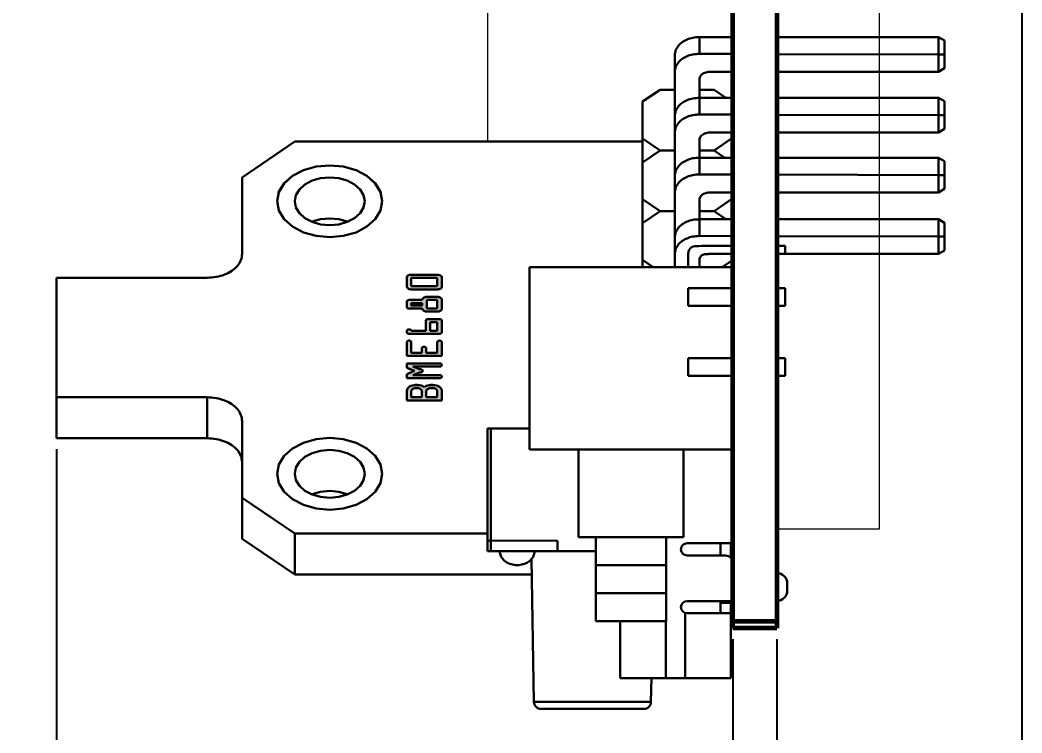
# Model space of a CAD drawing. Header units: millimetres. Extents: x -1 to 4028, y -898 to 1238.
# Drawn here: x 3009 to 3066.2, y 995.4 to 1036.1 of the extents above; entities that cross this region are included whole.
import ezdxf

# ---------------------------------------------------------------- set-up
doc = ezdxf.new("R2010")
doc.units = ezdxf.units.MM
for name, color, linetype, lineweight in [('Основная (0.3)', 162, 'Continuous', 30), ('Основная (0.6)', 250, 'Continuous', 60), ('Тонкая (0.2)', 250, 'Continuous', 20)]:
    doc.layers.add(name, color=color, linetype=linetype, lineweight=lineweight)
doc.styles.add('3мм', font='isocpeui.ttf', dxfattribs={"height": 3})
doc.styles.get("Standard").update_dxf_attribs({"font": 'arial.ttf'})
doc.dimstyles.new('ISO-25', dxfattribs={"dimtxt": 2.5, "dimasz": 2.5, "dimexe": 1.25, "dimexo": 0.625, "dimtad": 1, "dimtoh": 1, "dimtxsty": 'Standard', "dimcen": 2.5, "dimadec": 0, "dimazin": 0, "dimtfac": 1, "dimtmove": 0, "dimatfit": 3, "dimfxl": 1, "dimarcsym": 0})

# ---------------------------------------------------------------- blocks, each defined once
blk = doc.blocks.new('*D64')
at = {"layer": 'Defpoints', "color": 0, "transparency": 16777216}
for p in [(3011.051, 1012.224), (3049.669, 1001.389), (3049.669, 982.906)]:
    blk.add_point(p, dxfattribs=at)
at = {"layer": 'Тонкая (0.2)', "color": 0, "lineweight": -2, "transparency": 16777216}
for p, q in [((3011.051, 1011.599), (3011.051, 981.656)), ((3049.669, 1000.764), (3049.669, 981.656)), ((3011.051, 982.906), (2970.421, 982.906)), ((3047.169, 982.906), (3013.551, 982.906))]:
    blk.add_line(p, q, dxfattribs=at)
at = {"layer": 'Тонкая (0.2)', "color": 0, "transparency": 16777216}
for points in [[(3013.551, 983.322), (3013.551, 982.489), (3011.051, 982.906)], [(3047.169, 983.322), (3047.169, 982.489), (3049.669, 982.906)]]:
    blk.add_solid(points, dxfattribs=at)
at = {"layer": 'Тонкая (0.2)', "color": 0, "transparency": 16777216, "insert": (2983.412, 985.331), "char_height": 3, "attachment_point": 5, "style": '3мм'}
blk.add_mtext('макс. 20,5мм', dxfattribs=at)
blk = doc.blocks.new('*D65')
at = {"layer": 'Defpoints', "color": 0, "transparency": 16777216}
for p in [(3066.169, 1077.789), (3052.169, 1001.389), (3052.169, 982.904)]:
    blk.add_point(p, dxfattribs=at)
at = {"layer": 'Тонкая (0.2)', "color": 0, "lineweight": -2, "transparency": 16777216}
for p, q in [((3066.169, 1077.164), (3066.169, 981.654)), ((3052.169, 1000.764), (3052.169, 981.654)), ((3063.669, 982.904), (3054.669, 982.904))]:
    blk.add_line(p, q, dxfattribs=at)
at = {"layer": 'Тонкая (0.2)', "color": 0, "transparency": 16777216}
for points in [[(3054.669, 983.32), (3054.669, 982.487), (3052.169, 982.904)], [(3063.669, 983.32), (3063.669, 982.487), (3066.169, 982.904)]]:
    blk.add_solid(points, dxfattribs=at)
at = {"layer": 'Тонкая (0.2)', "color": 0, "transparency": 16777216, "insert": (3059.169, 985.029), "char_height": 3, "attachment_point": 5, "style": '3мм'}
blk.add_mtext('14', dxfattribs=at)

msp = doc.modelspace()

# ---------------------------------------------------------------- hatches: boundary and pattern name
at = {"layer": 'Основная (0.3)'}
h = msp.add_hatch(color=256, dxfattribs=at)
h.dxf.hatch_style = 1
h.paths.add_polyline_path([(3033.051, 1021.398), (3033.049, 1021.416), (3033.045, 1021.434), (3033.027, 1021.466), (3033.001, 1021.496), (3032.965, 1021.52), (3032.923, 1021.54), (3032.869, 1021.552), (3032.807, 1021.558), (3031.295, 1021.558), (3031.249, 1021.554), (3031.203, 1021.546), (3031.155, 1021.528), (3031.113, 1021.502), (3031.079, 1021.472), (3031.057, 1021.438), (3031.051, 1021.4), (3031.051, 1020.882), (3031.053, 1020.856), (3031.063, 1020.832), (3031.083, 1020.802), (3031.111, 1020.778), (3031.145, 1020.756), (3031.185, 1020.738), (3031.233, 1020.726), (3031.295, 1020.722), (3032.807, 1020.722), (3032.845, 1020.724), (3032.881, 1020.728), (3032.925, 1020.74), (3032.963, 1020.758), (3032.997, 1020.78), (3033.025, 1020.808), (3033.043, 1020.84), (3033.051, 1020.882)])
h.paths.add_polyline_path([(3032.793, 1021.384), (3032.793, 1020.896), (3031.309, 1020.896), (3031.309, 1021.384)], flags=16)
h = msp.add_hatch(color=256, dxfattribs=at)
h.dxf.hatch_style = 1
h.paths.add_polyline_path([(3033.051, 1020.126), (3033.049, 1020.144), (3033.045, 1020.162), (3033.027, 1020.196), (3032.999, 1020.226), (3032.961, 1020.252), (3032.919, 1020.272), (3032.865, 1020.286), (3032.801, 1020.292), (3032.187, 1020.292), (3032.139, 1020.288), (3032.091, 1020.278), (3032.045, 1020.26), (3032.005, 1020.236), (3031.969, 1020.202), (3031.945, 1020.16), (3031.937, 1020.116), (3031.179, 1020.116), (3031.163, 1020.114), (3031.147, 1020.114), (3031.107, 1020.102), (3031.089, 1020.094), (3031.075, 1020.082), (3031.063, 1020.07), (3031.055, 1020.054), (3031.051, 1020.036), (3031.051, 1019.7), (3031.055, 1019.69), (3031.063, 1019.674), (3031.079, 1019.66), (3031.097, 1019.648), (3031.119, 1019.638), (3031.147, 1019.632), (3031.179, 1019.63), (3031.937, 1019.63), (3031.939, 1019.602), (3031.949, 1019.574), (3031.971, 1019.542), (3031.999, 1019.514), (3032.035, 1019.492), (3032.077, 1019.472), (3032.121, 1019.46), (3032.187, 1019.454), (3032.797, 1019.454), (3032.837, 1019.456), (3032.875, 1019.462), (3032.919, 1019.476), (3032.959, 1019.496), (3032.995, 1019.518), (3033.023, 1019.546), (3033.043, 1019.578), (3033.051, 1019.622)])
h.paths.add_polyline_path([(3032.793, 1019.63), (3032.793, 1019.628), (3032.193, 1019.628), (3032.193, 1020.118), (3032.793, 1020.118)], flags=16)
h.paths.add_polyline_path([(3031.937, 1019.804), (3031.309, 1019.804), (3031.309, 1019.942), (3031.937, 1019.942), (3031.937, 1019.806)], flags=16)
h.paths.add_polyline_path([(3033.051, 1018.948), (3033.049, 1018.958), (3033.039, 1018.976), (3033.025, 1018.99), (3033.007, 1019.004), (3032.985, 1019.014), (3032.957, 1019.022), (3032.923, 1019.024), (3032.249, 1019.024), (3032.231, 1019.022), (3032.205, 1019.014), (3032.183, 1019.004), (3032.163, 1018.992), (3032.149, 1018.978), (3032.139, 1018.96), (3032.137, 1018.942), (3032.137, 1018.364), (3032.137, 1018.362), (3031.309, 1018.362), (3031.305, 1018.378), (3031.299, 1018.394), (3031.285, 1018.408), (3031.265, 1018.42), (3031.241, 1018.43), (3031.211, 1018.438), (3031.179, 1018.44), (3031.139, 1018.436), (3031.115, 1018.428), (3031.095, 1018.42), (3031.079, 1018.408), (3031.065, 1018.394), (3031.055, 1018.378), (3031.051, 1018.356), (3031.051, 1018.274), (3031.053, 1018.26), (3031.057, 1018.248), (3031.067, 1018.232), (3031.081, 1018.218), (3031.099, 1018.206), (3031.119, 1018.196), (3031.145, 1018.19), (3031.177, 1018.188), (3032.939, 1018.188), (3032.953, 1018.19), (3032.977, 1018.196), (3033.001, 1018.206), (3033.019, 1018.218), (3033.035, 1018.232), (3033.047, 1018.252), (3033.051, 1018.274)])
h.paths.add_polyline_path([(3032.793, 1018.364), (3032.793, 1018.362), (3032.393, 1018.362), (3032.393, 1018.85), (3032.793, 1018.85)], flags=16)
h.paths.add_polyline_path([(3033.051, 1017.708), (3033.049, 1017.724), (3033.043, 1017.74), (3033.019, 1017.768), (3033.001, 1017.778), (3032.981, 1017.788), (3032.953, 1017.794), (3032.923, 1017.796), (3032.897, 1017.796), (3032.873, 1017.79), (3032.849, 1017.782), (3032.829, 1017.77), (3032.811, 1017.754), (3032.797, 1017.732), (3032.793, 1017.71), (3032.793, 1017.096), (3032.165, 1017.096), (3032.165, 1017.37), (3032.161, 1017.38), (3032.153, 1017.396), (3032.139, 1017.412), (3032.119, 1017.426), (3032.097, 1017.436), (3032.069, 1017.444), (3032.035, 1017.446), (3032.011, 1017.444), (3031.987, 1017.44), (3031.963, 1017.432), (3031.943, 1017.418), (3031.925, 1017.402), (3031.913, 1017.382), (3031.909, 1017.36), (3031.909, 1017.096), (3031.309, 1017.096), (3031.309, 1017.708), (3031.307, 1017.724), (3031.299, 1017.74), (3031.289, 1017.754), (3031.275, 1017.766), (3031.259, 1017.778), (3031.239, 1017.786), (3031.211, 1017.794), (3031.181, 1017.796), (3031.155, 1017.796), (3031.131, 1017.79), (3031.107, 1017.782), (3031.087, 1017.768), (3031.069, 1017.752), (3031.055, 1017.73), (3031.051, 1017.708), (3031.051, 1016.922), (3033.051, 1016.922)])
h.paths.add_polyline_path([(3033.051, 1016.404), (3033.049, 1016.42), (3033.043, 1016.436), (3033.033, 1016.448), (3033.019, 1016.462), (3033.003, 1016.472), (3032.983, 1016.482), (3032.955, 1016.49), (3032.925, 1016.492), (3031.051, 1016.492), (3031.051, 1016.254), (3031.493, 1016.071), (3031.051, 1015.89), (3031.051, 1015.654), (3032.925, 1015.654), (3032.945, 1015.656), (3032.963, 1015.658), (3032.987, 1015.666), (3033.007, 1015.676), (3033.023, 1015.688), (3033.037, 1015.702), (3033.047, 1015.72), (3033.051, 1015.742), (3033.051, 1015.75), (3033.049, 1015.76), (3033.039, 1015.778), (3033.025, 1015.794), (3033.007, 1015.808), (3032.985, 1015.818), (3032.957, 1015.826), (3032.925, 1015.828), (3031.388, 1015.828), (3031.775, 1015.986), (3031.853, 1015.986), (3031.867, 1015.988), (3031.893, 1015.994), (3031.915, 1016.004), (3031.935, 1016.018), (3031.951, 1016.032), (3031.961, 1016.052), (3031.965, 1016.074), (3031.963, 1016.086), (3031.959, 1016.1), (3031.949, 1016.116), (3031.933, 1016.13), (3031.915, 1016.142), (3031.895, 1016.152), (3031.873, 1016.158), (3031.839, 1016.16), (3031.769, 1016.16), (3031.388, 1016.318), (3032.943, 1016.318), (3032.963, 1016.322), (3032.985, 1016.328), (3033.005, 1016.338), (3033.023, 1016.35), (3033.037, 1016.364), (3033.047, 1016.382)])
h.paths.add_polyline_path([(3033.019, 1015.04), (3032.975, 1015.1), (3032.915, 1015.152), (3032.841, 1015.196), (3032.759, 1015.23), (3032.655, 1015.254), (3032.537, 1015.264), (3032.423, 1015.264), (3032.337, 1015.26), (3032.253, 1015.244), (3032.147, 1015.21), (3032.037, 1015.146), (3031.965, 1015.192), (3031.883, 1015.228), (3031.773, 1015.256), (3031.659, 1015.264), (3031.553, 1015.264), (3031.463, 1015.258), (3031.375, 1015.242), (3031.289, 1015.212), (3031.213, 1015.172), (3031.149, 1015.124), (3031.099, 1015.066), (3031.063, 1014.998), (3031.051, 1014.918), (3031.051, 1014.388), (3033.051, 1014.388), (3033.051, 1014.918), (3033.043, 1014.98)])
h.paths.add_polyline_path([(3032.177, 1014.97), (3032.199, 1015.002), (3032.229, 1015.03), (3032.267, 1015.052), (3032.309, 1015.072), (3032.361, 1015.084), (3032.427, 1015.09), (3032.535, 1015.09), (3032.575, 1015.088), (3032.613, 1015.082), (3032.659, 1015.068), (3032.701, 1015.048), (3032.737, 1015.024), (3032.765, 1014.996), (3032.785, 1014.962), (3032.793, 1014.916), (3032.793, 1014.564), (3032.793, 1014.562), (3032.165, 1014.562), (3032.165, 1014.564), (3032.165, 1014.916), (3032.169, 1014.944)], flags=16)
h.paths.add_polyline_path([(3031.901, 1014.96), (3031.909, 1014.916), (3031.909, 1014.564), (3031.909, 1014.562), (3031.309, 1014.562), (3031.309, 1014.564), (3031.309, 1014.916), (3031.309, 1014.936), (3031.313, 1014.956), (3031.331, 1014.99), (3031.359, 1015.02), (3031.395, 1015.048), (3031.439, 1015.068), (3031.493, 1015.084), (3031.559, 1015.09), (3031.661, 1015.09), (3031.691, 1015.088), (3031.721, 1015.084), (3031.767, 1015.074), (3031.811, 1015.054), (3031.849, 1015.028), (3031.879, 1014.998)], flags=16)

# ---------------------------------------------------------------- linework, layer by layer
for p, q in [((3047.751, 1035.116), (3049.669, 1035.116)), ((3047.751, 1035.116), (3047.751, 1034.162)), ((3052.169, 1035.116), (3061.405, 1035.116)), ((3061.405, 1035.116), (3061.405, 1033.138)), ((3061.751, 1034.916), (3061.405, 1035.116)), ((3061.751, 1034.127), (3061.751, 1034.916)), ((3047.751, 1034.162), (3049.669, 1034.157)), ((3052.169, 1034.151), (3061.405, 1034.127)), ((3046.351, 1034.092), (3046.351, 1021.989)), ((3061.405, 1034.127), (3061.751, 1034.127)), ((3061.751, 1033.338), (3061.751, 1034.127)), ((3048.351, 1033.138), (3049.669, 1033.138)), ((3052.169, 1033.138), (3061.405, 1033.138)), ((3061.405, 1033.138), (3061.751, 1033.338)), ((3047.751, 1032.698), (3047.751, 1031.652)), ((3044.511, 1031.432), (3045.511, 1032.114)), ((3045.511, 1032.114), (3046.351, 1032.114)), ((3048.591, 1032.114), (3047.751, 1032.114)), ((3048.591, 1032.114), (3049.269, 1031.652)), ((3044.511, 1031.432), (3044.511, 1021.989)), ((3047.751, 1031.652), (3049.669, 1031.652)), ((3047.751, 1031.652), (3047.751, 1030.698)), ((3052.169, 1031.652), (3061.405, 1031.652)), ((3061.405, 1031.652), (3061.405, 1029.674)), ((3061.751, 1031.452), (3061.405, 1031.652)), ((3061.751, 1030.663), (3061.751, 1031.452)), ((3047.751, 1030.698), (3049.669, 1030.693)), ((3052.169, 1030.687), (3061.405, 1030.663)), ((3061.405, 1030.663), (3061.751, 1030.663)), ((3061.751, 1029.874), (3061.751, 1030.663)), ((3048.351, 1029.674), (3049.669, 1029.674)), ((3049.591, 1029.332), (3049.591, 1029.674)), ((3052.169, 1029.674), (3061.405, 1029.674)), ((3061.405, 1029.674), (3061.751, 1029.874)), ((3021.651, 1027.112), (3024.651, 1029.158)), ((3024.651, 1029.158), (3044.511, 1029.158)), ((3044.511, 1029.332), (3045.511, 1028.65)), ((3047.751, 1029.234), (3047.751, 1028.188)), ((3048.591, 1028.65), (3049.591, 1029.332)), ((3049.591, 1029.332), (3049.591, 1028.233)), ((3044.511, 1027.968), (3045.511, 1028.65)), ((3045.511, 1028.65), (3046.351, 1028.65)), ((3048.591, 1028.65), (3047.751, 1028.65)), ((3049.203, 1028.233), (3048.591, 1028.65)), ((3047.751, 1028.233), (3049.669, 1028.233)), ((3047.751, 1028.233), (3047.751, 1027.279)), ((3052.169, 1028.233), (3061.405, 1028.233)), ((3061.405, 1028.233), (3061.405, 1026.255)), ((3061.751, 1028.033), (3061.405, 1028.233)), ((3061.751, 1027.244), (3061.751, 1028.033)), ((3024.529, 1027.196), (3025.151, 1027.52)), ((3024.529, 1027.194), (3025.151, 1027.518)), ((3025.151, 1027.518), (3025.875, 1027.724)), ((3025.151, 1027.52), (3025.875, 1027.724)), ((3025.875, 1027.724), (3026.651, 1027.794)), ((3025.875, 1027.724), (3026.651, 1027.792)), ((3027.427, 1027.724), (3026.651, 1027.794)), ((3027.427, 1027.724), (3026.651, 1027.792)), ((3028.151, 1027.518), (3027.427, 1027.724)), ((3028.151, 1027.52), (3027.427, 1027.724)), ((3028.773, 1027.196), (3028.151, 1027.52)), ((3028.773, 1027.194), (3028.151, 1027.518)), ((3047.751, 1027.279), (3049.669, 1027.274)), ((3021.651, 1022.748), (3021.651, 1027.112)), ((3023.753, 1026.278), (3024.053, 1026.772)), ((3023.753, 1026.276), (3024.053, 1026.77)), ((3024.053, 1026.772), (3024.529, 1027.196)), ((3024.053, 1026.77), (3024.529, 1027.194)), ((3024.919, 1026.428), (3025.237, 1026.712)), ((3025.237, 1026.712), (3025.651, 1026.928)), ((3025.651, 1026.928), (3026.133, 1027.064)), ((3026.133, 1027.064), (3026.651, 1027.11)), ((3027.169, 1027.064), (3026.651, 1027.11)), ((3027.651, 1026.928), (3027.169, 1027.064)), ((3028.065, 1026.712), (3027.651, 1026.928)), ((3028.383, 1026.428), (3028.065, 1026.712)), ((3029.249, 1026.772), (3028.773, 1027.196)), ((3029.249, 1026.77), (3028.773, 1027.194)), ((3029.549, 1026.278), (3029.249, 1026.772)), ((3029.549, 1026.276), (3029.249, 1026.77)), ((3052.169, 1027.268), (3061.405, 1027.244)), ((3061.405, 1027.244), (3061.751, 1027.244)), ((3061.751, 1026.455), (3061.751, 1027.244)), ((3023.651, 1025.748), (3023.753, 1026.278)), ((3023.651, 1025.748), (3023.753, 1026.276)), ((3024.719, 1026.1), (3024.919, 1026.428)), ((3028.583, 1026.1), (3028.383, 1026.428)), ((3029.651, 1025.748), (3029.549, 1026.278)), ((3029.651, 1025.748), (3029.549, 1026.276)), ((3048.351, 1026.255), (3049.669, 1026.255)), ((3049.591, 1024.722), (3049.591, 1026.255)), ((3052.169, 1026.255), (3061.405, 1026.255)), ((3061.405, 1026.255), (3061.751, 1026.455)), ((3023.753, 1025.218), (3023.651, 1025.748)), ((3024.651, 1025.746), (3024.719, 1026.1)), ((3024.719, 1025.394), (3024.651, 1025.746)), ((3028.651, 1025.746), (3028.583, 1026.1)), ((3028.583, 1025.394), (3028.651, 1025.746)), ((3029.549, 1025.218), (3029.651, 1025.748)), ((3044.511, 1025.868), (3045.511, 1025.186)), ((3047.751, 1025.815), (3047.751, 1024.722)), ((3048.591, 1025.186), (3049.591, 1025.868)), ((3024.053, 1024.726), (3023.753, 1025.218)), ((3024.919, 1025.064), (3024.719, 1025.394)), ((3025.237, 1024.782), (3024.919, 1025.064)), ((3028.065, 1024.782), (3028.383, 1025.064)), ((3028.383, 1025.064), (3028.583, 1025.394)), ((3029.249, 1024.726), (3029.549, 1025.218)), ((3044.511, 1024.504), (3045.511, 1025.186)), ((3045.511, 1025.186), (3046.351, 1025.186)), ((3048.591, 1025.186), (3047.751, 1025.186)), ((3048.591, 1025.186), (3049.269, 1024.722)), ((3024.529, 1024.302), (3024.053, 1024.726)), ((3025.651, 1024.566), (3025.237, 1024.782)), ((3025.627, 1024.578), (3025.651, 1024.59)), ((3025.651, 1024.59), (3026.133, 1024.728)), ((3026.133, 1024.43), (3025.651, 1024.566)), ((3026.133, 1024.728), (3026.651, 1024.774)), ((3026.651, 1024.382), (3026.133, 1024.43)), ((3027.169, 1024.728), (3026.651, 1024.774)), ((3026.651, 1024.382), (3027.169, 1024.43)), ((3027.651, 1024.59), (3027.169, 1024.728)), ((3027.169, 1024.43), (3027.651, 1024.566)), ((3027.651, 1024.566), (3028.065, 1024.782)), ((3027.675, 1024.578), (3027.651, 1024.59)), ((3028.773, 1024.302), (3029.249, 1024.726)), ((3047.751, 1024.722), (3049.669, 1024.722)), ((3047.751, 1024.722), (3047.751, 1023.768)), ((3052.169, 1024.722), (3061.405, 1024.722)), ((3061.405, 1024.722), (3061.405, 1022.744)), ((3061.751, 1024.522), (3061.405, 1024.722)), ((3061.751, 1023.733), (3061.751, 1024.522)), ((3025.151, 1023.976), (3024.529, 1024.302)), ((3025.875, 1023.772), (3025.151, 1023.976)), ((3027.427, 1023.772), (3028.151, 1023.976)), ((3028.151, 1023.976), (3028.773, 1024.302)), ((3026.651, 1023.702), (3025.875, 1023.772)), ((3026.651, 1023.702), (3027.427, 1023.772)), ((3047.751, 1023.768), (3049.669, 1023.763)), ((3052.169, 1023.757), (3061.405, 1023.733)), ((3061.405, 1023.733), (3061.751, 1023.733)), ((3061.751, 1022.944), (3061.751, 1023.733)), ((3047.111, 1021.989), (3047.111, 1022.74)), ((3048.251, 1023.211), (3049.669, 1023.211)), ((3048.351, 1022.744), (3049.669, 1022.744)), ((3049.591, 1021.989), (3049.591, 1022.744)), ((3052.169, 1023.211), (3052.651, 1023.211)), ((3052.169, 1022.744), (3052.651, 1022.744)), ((3052.651, 1022.744), (3052.651, 1023.211)), ((3052.651, 1022.744), (3061.405, 1022.744)), ((3061.405, 1022.744), (3061.751, 1022.944)), ((3044.511, 1022.404), (3045.12, 1021.989)), ((3047.751, 1022.306), (3047.751, 1021.989)), ((3049.051, 1021.989), (3049.591, 1022.357)), ((3031.249, 1021.556), (3031.295, 1021.56)), ((3031.249, 1021.554), (3031.295, 1021.558)), ((3031.295, 1021.558), (3031.295, 1021.56)), ((3032.807, 1021.56), (3031.295, 1021.56)), ((3032.807, 1021.558), (3031.295, 1021.558)), ((3032.807, 1021.558), (3032.807, 1021.56)), ((3032.869, 1021.554), (3032.807, 1021.56)), ((3032.869, 1021.552), (3032.807, 1021.558)), ((3038.051, 1021.989), (3038.051, 1011.589)), ((3038.051, 1021.989), (3049.651, 1021.989)), ((3049.651, 1021.989), (3049.651, 1011.589)), ((3011.051, 1012.224), (3011.051, 1021.384)), ((3011.051, 1021.384), (3019.651, 1021.384)), ((3031.051, 1021.4), (3031.057, 1021.438)), ((3031.051, 1021.4), (3031.057, 1021.438)), ((3031.051, 1020.882), (3031.051, 1021.4)), ((3031.057, 1021.438), (3031.079, 1021.474)), ((3031.057, 1021.438), (3031.079, 1021.472)), ((3031.079, 1021.474), (3031.113, 1021.504)), ((3031.079, 1021.472), (3031.113, 1021.502)), ((3031.113, 1021.504), (3031.155, 1021.53)), ((3031.113, 1021.502), (3031.155, 1021.528)), ((3031.155, 1021.53), (3031.203, 1021.548)), ((3031.155, 1021.528), (3031.203, 1021.546)), ((3031.203, 1021.548), (3031.249, 1021.556)), ((3031.203, 1021.546), (3031.249, 1021.554)), ((3031.309, 1021.384), (3032.793, 1021.384)), ((3031.309, 1020.896), (3031.309, 1021.384)), ((3032.793, 1020.896), (3032.793, 1021.384)), ((3032.923, 1021.54), (3032.869, 1021.554)), ((3032.923, 1021.54), (3032.869, 1021.552)), ((3032.965, 1021.52), (3032.923, 1021.54)), ((3032.965, 1021.522), (3032.923, 1021.54)), ((3033.001, 1021.496), (3032.965, 1021.522)), ((3033.001, 1021.496), (3032.965, 1021.52)), ((3033.027, 1021.466), (3033.001, 1021.496)), ((3033.027, 1021.468), (3033.001, 1021.496)), ((3033.045, 1021.436), (3033.027, 1021.468)), ((3033.045, 1021.434), (3033.027, 1021.466)), ((3033.049, 1021.416), (3033.045, 1021.436)), ((3033.049, 1021.416), (3033.045, 1021.434)), ((3033.051, 1021.398), (3033.049, 1021.416)), ((3033.051, 1021.398), (3033.049, 1021.416)), ((3033.051, 1020.882), (3033.051, 1021.398)), ((3031.053, 1020.856), (3031.051, 1020.882)), ((3031.063, 1020.832), (3031.053, 1020.856)), ((3031.083, 1020.802), (3031.063, 1020.832)), ((3031.111, 1020.778), (3031.083, 1020.802)), ((3031.145, 1020.756), (3031.111, 1020.778)), ((3031.185, 1020.738), (3031.145, 1020.756)), ((3031.233, 1020.726), (3031.185, 1020.738)), ((3031.295, 1020.722), (3031.233, 1020.726)), ((3032.807, 1020.722), (3031.295, 1020.722)), ((3031.309, 1020.896), (3031.309, 1020.896)), ((3031.309, 1020.896), (3032.793, 1020.896)), ((3032.793, 1020.896), (3031.309, 1020.896)), ((3032.793, 1020.896), (3032.793, 1020.896)), ((3032.807, 1020.722), (3032.845, 1020.724)), ((3032.845, 1020.724), (3032.881, 1020.728)), ((3032.881, 1020.728), (3032.925, 1020.74)), ((3032.925, 1020.74), (3032.963, 1020.758)), ((3032.963, 1020.758), (3032.997, 1020.78)), ((3032.997, 1020.78), (3033.025, 1020.808)), ((3033.025, 1020.808), (3033.043, 1020.84)), ((3033.043, 1020.84), (3033.051, 1020.882)), ((3047.111, 1020.789), (3047.111, 1019.789)), ((3047.111, 1020.789), (3049.669, 1020.789)), ((3052.169, 1020.789), (3052.651, 1020.789)), ((3052.651, 1019.789), (3052.651, 1020.789)), ((3031.051, 1020.036), (3031.055, 1020.056)), ((3031.051, 1020.036), (3031.055, 1020.054)), ((3031.051, 1019.71), (3031.051, 1020.036)), ((3031.055, 1020.056), (3031.063, 1020.072)), ((3031.055, 1020.054), (3031.063, 1020.07)), ((3031.063, 1020.072), (3031.075, 1020.084)), ((3031.063, 1020.07), (3031.075, 1020.082)), ((3031.075, 1020.082), (3031.089, 1020.094)), ((3031.075, 1020.084), (3031.089, 1020.094)), ((3031.089, 1020.094), (3031.107, 1020.104)), ((3031.089, 1020.094), (3031.107, 1020.102)), ((3031.107, 1020.104), (3031.127, 1020.11)), ((3031.107, 1020.102), (3031.127, 1020.108)), ((3031.127, 1020.108), (3031.147, 1020.114)), ((3031.127, 1020.11), (3031.147, 1020.114)), ((3031.147, 1020.114), (3031.163, 1020.116)), ((3031.147, 1020.114), (3031.163, 1020.114)), ((3031.163, 1020.116), (3031.179, 1020.118)), ((3031.163, 1020.114), (3031.179, 1020.116)), ((3031.179, 1020.116), (3031.179, 1020.118)), ((3031.937, 1020.118), (3031.179, 1020.118)), ((3031.937, 1020.116), (3031.179, 1020.116)), ((3031.937, 1019.942), (3031.309, 1019.942)), ((3031.309, 1019.806), (3031.309, 1019.942)), ((3031.937, 1020.118), (3031.945, 1020.162)), ((3031.937, 1020.116), (3031.945, 1020.16)), ((3031.937, 1020.116), (3031.937, 1020.118)), ((3031.937, 1019.806), (3031.937, 1019.942)), ((3031.945, 1020.162), (3031.969, 1020.204)), ((3031.945, 1020.16), (3031.969, 1020.202)), ((3031.969, 1020.204), (3032.005, 1020.238)), ((3031.969, 1020.202), (3032.005, 1020.236)), ((3032.005, 1020.238), (3032.045, 1020.262)), ((3032.005, 1020.236), (3032.045, 1020.26)), ((3032.045, 1020.262), (3032.091, 1020.28)), ((3032.045, 1020.26), (3032.091, 1020.278)), ((3032.091, 1020.28), (3032.139, 1020.29)), ((3032.091, 1020.278), (3032.139, 1020.288)), ((3032.139, 1020.288), (3032.187, 1020.292)), ((3032.139, 1020.29), (3032.187, 1020.292)), ((3032.801, 1020.292), (3032.187, 1020.292)), ((3032.187, 1020.292), (3032.187, 1020.292)), ((3032.801, 1020.292), (3032.187, 1020.292)), ((3032.793, 1020.118), (3032.193, 1020.118)), ((3032.193, 1019.63), (3032.193, 1020.118)), ((3032.793, 1019.63), (3032.793, 1020.118)), ((3032.865, 1020.286), (3032.801, 1020.292)), ((3032.801, 1020.292), (3032.801, 1020.292)), ((3032.865, 1020.288), (3032.801, 1020.292)), ((3032.919, 1020.272), (3032.865, 1020.288)), ((3032.919, 1020.272), (3032.865, 1020.286)), ((3032.961, 1020.252), (3032.919, 1020.272)), ((3032.961, 1020.252), (3032.919, 1020.272)), ((3032.999, 1020.226), (3032.961, 1020.252)), ((3032.999, 1020.228), (3032.961, 1020.252)), ((3033.027, 1020.198), (3032.999, 1020.228)), ((3033.027, 1020.196), (3032.999, 1020.226)), ((3033.045, 1020.164), (3033.027, 1020.198)), ((3033.045, 1020.162), (3033.027, 1020.196)), ((3033.049, 1020.146), (3033.045, 1020.164)), ((3033.049, 1020.144), (3033.045, 1020.162)), ((3033.051, 1020.126), (3033.049, 1020.146)), ((3033.051, 1020.126), (3033.049, 1020.144)), ((3033.051, 1019.622), (3033.051, 1020.126)), ((3031.051, 1019.7), (3031.051, 1019.71)), ((3031.055, 1019.69), (3031.051, 1019.7)), ((3031.063, 1019.674), (3031.055, 1019.69)), ((3031.079, 1019.66), (3031.063, 1019.674)), ((3031.097, 1019.648), (3031.079, 1019.66)), ((3031.119, 1019.638), (3031.097, 1019.648)), ((3031.147, 1019.632), (3031.119, 1019.638)), ((3031.179, 1019.63), (3031.147, 1019.632)), ((3031.937, 1019.63), (3031.179, 1019.63)), ((3031.937, 1019.806), (3031.309, 1019.806)), ((3031.309, 1019.804), (3031.309, 1019.806)), ((3031.309, 1019.804), (3031.937, 1019.804)), ((3031.937, 1019.804), (3031.937, 1019.806)), ((3031.939, 1019.602), (3031.937, 1019.63)), ((3031.949, 1019.574), (3031.939, 1019.602)), ((3031.971, 1019.542), (3031.949, 1019.574)), ((3031.999, 1019.514), (3031.971, 1019.542)), ((3032.035, 1019.492), (3031.999, 1019.514)), ((3032.077, 1019.472), (3032.035, 1019.492)), ((3032.121, 1019.46), (3032.077, 1019.472)), ((3032.187, 1019.454), (3032.121, 1019.46)), ((3032.797, 1019.454), (3032.187, 1019.454)), ((3032.793, 1019.63), (3032.193, 1019.63)), ((3032.193, 1019.628), (3032.193, 1019.63)), ((3032.193, 1019.628), (3032.793, 1019.628)), ((3032.793, 1019.628), (3032.793, 1019.63)), ((3032.797, 1019.454), (3032.837, 1019.456)), ((3032.837, 1019.456), (3032.875, 1019.462)), ((3032.875, 1019.462), (3032.919, 1019.476)), ((3032.919, 1019.476), (3032.959, 1019.496)), ((3032.959, 1019.496), (3032.995, 1019.518)), ((3032.995, 1019.518), (3033.023, 1019.546)), ((3033.023, 1019.546), (3033.043, 1019.578)), ((3033.043, 1019.578), (3033.051, 1019.622)), ((3047.111, 1019.789), (3049.669, 1019.789)), ((3052.169, 1019.789), (3052.651, 1019.789)), ((3032.137, 1018.944), (3032.139, 1018.962)), ((3032.137, 1018.942), (3032.139, 1018.96)), ((3032.137, 1018.364), (3032.137, 1018.944)), ((3032.139, 1018.96), (3032.149, 1018.978)), ((3032.139, 1018.962), (3032.149, 1018.978)), ((3032.149, 1018.978), (3032.163, 1018.994)), ((3032.149, 1018.978), (3032.163, 1018.992)), ((3032.163, 1018.994), (3032.183, 1019.006)), ((3032.163, 1018.992), (3032.183, 1019.004)), ((3032.183, 1019.006), (3032.205, 1019.016)), ((3032.183, 1019.004), (3032.205, 1019.014)), ((3032.205, 1019.014), (3032.231, 1019.022)), ((3032.205, 1019.016), (3032.231, 1019.022)), ((3032.231, 1019.022), (3032.249, 1019.026)), ((3032.231, 1019.022), (3032.249, 1019.024)), ((3032.249, 1019.026), (3032.267, 1019.026)), ((3032.249, 1019.024), (3032.267, 1019.024)), ((3032.267, 1019.024), (3032.267, 1019.026)), ((3032.923, 1019.026), (3032.267, 1019.026)), ((3032.923, 1019.024), (3032.267, 1019.024)), ((3032.793, 1018.85), (3032.393, 1018.85)), ((3032.393, 1018.364), (3032.393, 1018.85)), ((3032.793, 1018.364), (3032.793, 1018.85)), ((3032.923, 1019.024), (3032.923, 1019.026)), ((3032.957, 1019.024), (3032.923, 1019.026)), ((3032.957, 1019.022), (3032.923, 1019.024)), ((3032.985, 1019.016), (3032.957, 1019.024)), ((3032.985, 1019.014), (3032.957, 1019.022)), ((3033.007, 1019.006), (3032.985, 1019.016)), ((3033.007, 1019.004), (3032.985, 1019.014)), ((3033.025, 1018.992), (3033.007, 1019.006)), ((3033.025, 1018.99), (3033.007, 1019.004)), ((3033.039, 1018.978), (3033.025, 1018.992)), ((3033.039, 1018.976), (3033.025, 1018.99)), ((3033.049, 1018.96), (3033.039, 1018.978)), ((3033.049, 1018.958), (3033.039, 1018.976)), ((3033.051, 1018.95), (3033.049, 1018.96)), ((3033.051, 1018.948), (3033.049, 1018.958)), ((3033.051, 1018.94), (3033.051, 1018.95)), ((3033.051, 1018.94), (3033.051, 1018.948)), ((3033.051, 1018.274), (3033.051, 1018.94)), ((3031.051, 1018.358), (3031.055, 1018.38)), ((3031.051, 1018.356), (3031.055, 1018.378)), ((3031.051, 1018.274), (3031.051, 1018.358)), ((3031.053, 1018.26), (3031.051, 1018.274)), ((3031.057, 1018.248), (3031.053, 1018.26)), ((3031.055, 1018.378), (3031.065, 1018.394)), ((3031.055, 1018.38), (3031.065, 1018.394)), ((3031.067, 1018.232), (3031.057, 1018.248)), ((3031.065, 1018.394), (3031.079, 1018.408)), ((3031.065, 1018.394), (3031.079, 1018.408)), ((3031.081, 1018.218), (3031.067, 1018.232)), ((3031.079, 1018.408), (3031.095, 1018.42)), ((3031.079, 1018.408), (3031.095, 1018.42)), ((3031.099, 1018.206), (3031.081, 1018.218)), ((3031.095, 1018.42), (3031.115, 1018.43)), ((3031.095, 1018.42), (3031.115, 1018.428)), ((3031.119, 1018.196), (3031.099, 1018.206)), ((3031.115, 1018.43), (3031.139, 1018.438)), ((3031.115, 1018.428), (3031.139, 1018.436)), ((3031.145, 1018.19), (3031.119, 1018.196)), ((3031.139, 1018.438), (3031.159, 1018.44)), ((3031.139, 1018.436), (3031.159, 1018.438)), ((3031.177, 1018.188), (3031.145, 1018.19)), ((3031.159, 1018.44), (3031.179, 1018.442)), ((3031.159, 1018.438), (3031.179, 1018.44)), ((3032.925, 1018.188), (3031.177, 1018.188)), ((3031.179, 1018.44), (3031.179, 1018.442)), ((3031.211, 1018.44), (3031.179, 1018.442)), ((3031.211, 1018.438), (3031.179, 1018.44)), ((3031.241, 1018.432), (3031.211, 1018.44)), ((3031.241, 1018.43), (3031.211, 1018.438)), ((3031.265, 1018.422), (3031.241, 1018.432)), ((3031.265, 1018.42), (3031.241, 1018.43)), ((3031.285, 1018.41), (3031.265, 1018.422)), ((3031.285, 1018.408), (3031.265, 1018.42)), ((3031.299, 1018.394), (3031.285, 1018.41)), ((3031.299, 1018.394), (3031.285, 1018.408)), ((3031.305, 1018.378), (3031.299, 1018.394)), ((3031.305, 1018.38), (3031.299, 1018.394)), ((3031.307, 1018.372), (3031.305, 1018.38)), ((3031.307, 1018.37), (3031.305, 1018.378)), ((3031.309, 1018.364), (3031.307, 1018.372)), ((3031.309, 1018.362), (3031.307, 1018.37)), ((3031.309, 1018.362), (3031.309, 1018.364)), ((3032.137, 1018.364), (3031.309, 1018.364)), ((3032.137, 1018.362), (3031.309, 1018.362)), ((3032.137, 1018.362), (3032.137, 1018.364)), ((3032.793, 1018.364), (3032.393, 1018.364)), ((3032.393, 1018.362), (3032.393, 1018.364)), ((3032.393, 1018.362), (3032.793, 1018.362)), ((3032.793, 1018.362), (3032.793, 1018.364)), ((3032.925, 1018.188), (3032.939, 1018.188)), ((3032.939, 1018.188), (3032.953, 1018.19)), ((3032.953, 1018.19), (3032.977, 1018.196)), ((3032.977, 1018.196), (3033.001, 1018.206)), ((3033.001, 1018.206), (3033.019, 1018.218)), ((3033.019, 1018.218), (3033.035, 1018.232)), ((3033.035, 1018.232), (3033.047, 1018.252)), ((3033.047, 1018.252), (3033.051, 1018.274)), ((3031.051, 1017.71), (3031.055, 1017.732)), ((3031.051, 1017.708), (3031.055, 1017.73)), ((3031.051, 1016.922), (3031.051, 1017.71)), ((3031.055, 1017.732), (3031.069, 1017.754)), ((3031.055, 1017.73), (3031.069, 1017.752)), ((3031.069, 1017.754), (3031.087, 1017.77)), ((3031.069, 1017.752), (3031.087, 1017.768)), ((3031.087, 1017.768), (3031.107, 1017.782)), ((3031.087, 1017.77), (3031.107, 1017.782)), ((3031.107, 1017.782), (3031.131, 1017.792)), ((3031.107, 1017.782), (3031.131, 1017.79)), ((3031.131, 1017.79), (3031.155, 1017.796)), ((3031.131, 1017.792), (3031.155, 1017.796)), ((3031.155, 1017.796), (3031.181, 1017.798)), ((3031.155, 1017.796), (3031.181, 1017.796)), ((3031.181, 1017.796), (3031.181, 1017.798)), ((3031.211, 1017.796), (3031.181, 1017.798)), ((3031.211, 1017.794), (3031.181, 1017.796)), ((3031.239, 1017.788), (3031.211, 1017.796)), ((3031.239, 1017.786), (3031.211, 1017.794)), ((3031.259, 1017.78), (3031.239, 1017.788)), ((3031.259, 1017.778), (3031.239, 1017.786)), ((3031.275, 1017.768), (3031.259, 1017.78)), ((3031.275, 1017.766), (3031.259, 1017.778)), ((3031.289, 1017.756), (3031.275, 1017.768)), ((3031.289, 1017.754), (3031.275, 1017.766)), ((3031.299, 1017.742), (3031.289, 1017.756)), ((3031.299, 1017.74), (3031.289, 1017.754)), ((3031.307, 1017.726), (3031.299, 1017.742)), ((3031.307, 1017.724), (3031.299, 1017.74)), ((3031.309, 1017.71), (3031.307, 1017.726)), ((3031.309, 1017.708), (3031.307, 1017.724)), ((3031.309, 1017.096), (3031.309, 1017.71)), ((3032.793, 1017.712), (3032.797, 1017.734)), ((3032.793, 1017.71), (3032.797, 1017.732)), ((3032.793, 1017.096), (3032.793, 1017.712)), ((3032.797, 1017.734), (3032.811, 1017.756)), ((3032.797, 1017.732), (3032.811, 1017.754)), ((3032.811, 1017.756), (3032.829, 1017.772)), ((3032.811, 1017.754), (3032.829, 1017.77)), ((3032.829, 1017.772), (3032.849, 1017.784)), ((3032.829, 1017.77), (3032.849, 1017.782)), ((3032.849, 1017.784), (3032.873, 1017.792)), ((3032.849, 1017.782), (3032.873, 1017.79)), ((3032.873, 1017.79), (3032.897, 1017.796)), ((3032.873, 1017.792), (3032.897, 1017.796)), ((3032.897, 1017.796), (3032.923, 1017.798)), ((3032.897, 1017.796), (3032.923, 1017.796)), ((3032.923, 1017.796), (3032.923, 1017.798)), ((3032.953, 1017.796), (3032.923, 1017.798)), ((3032.953, 1017.794), (3032.923, 1017.796)), ((3032.981, 1017.788), (3032.953, 1017.796)), ((3032.981, 1017.788), (3032.953, 1017.794)), ((3033.001, 1017.778), (3032.981, 1017.788)), ((3033.001, 1017.78), (3032.981, 1017.788)), ((3033.019, 1017.768), (3033.001, 1017.78)), ((3033.019, 1017.768), (3033.001, 1017.778)), ((3033.031, 1017.754), (3033.019, 1017.768)), ((3033.031, 1017.756), (3033.019, 1017.768)), ((3033.043, 1017.742), (3033.031, 1017.756)), ((3033.043, 1017.74), (3033.031, 1017.754)), ((3033.049, 1017.726), (3033.043, 1017.742)), ((3033.049, 1017.724), (3033.043, 1017.74)), ((3033.051, 1017.71), (3033.049, 1017.726)), ((3033.051, 1017.708), (3033.049, 1017.724)), ((3033.051, 1016.922), (3033.051, 1017.71)), ((3031.909, 1017.096), (3031.309, 1017.096)), ((3031.309, 1017.096), (3031.309, 1017.096)), ((3031.909, 1017.096), (3031.309, 1017.096)), ((3031.909, 1017.36), (3031.913, 1017.384)), ((3031.909, 1017.36), (3031.913, 1017.382)), ((3031.909, 1017.096), (3031.909, 1017.36)), ((3031.909, 1017.096), (3031.909, 1017.096)), ((3031.913, 1017.384), (3031.925, 1017.404)), ((3031.913, 1017.382), (3031.925, 1017.402)), ((3031.925, 1017.404), (3031.943, 1017.42)), ((3031.925, 1017.402), (3031.943, 1017.418)), ((3031.943, 1017.418), (3031.963, 1017.432)), ((3031.943, 1017.42), (3031.963, 1017.432)), ((3031.963, 1017.432), (3031.987, 1017.442)), ((3031.963, 1017.432), (3031.987, 1017.44)), ((3031.987, 1017.442), (3032.011, 1017.446)), ((3031.987, 1017.44), (3032.011, 1017.444)), ((3032.011, 1017.446), (3032.035, 1017.448)), ((3032.011, 1017.444), (3032.035, 1017.446)), ((3032.035, 1017.446), (3032.035, 1017.448)), ((3032.069, 1017.446), (3032.035, 1017.448)), ((3032.069, 1017.444), (3032.035, 1017.446)), ((3032.097, 1017.438), (3032.069, 1017.446)), ((3032.097, 1017.436), (3032.069, 1017.444)), ((3032.119, 1017.428), (3032.097, 1017.438)), ((3032.119, 1017.426), (3032.097, 1017.436)), ((3032.139, 1017.414), (3032.119, 1017.428)), ((3032.139, 1017.412), (3032.119, 1017.426)), ((3032.153, 1017.398), (3032.139, 1017.414)), ((3032.153, 1017.396), (3032.139, 1017.412)), ((3032.161, 1017.382), (3032.153, 1017.398)), ((3032.161, 1017.38), (3032.153, 1017.396)), ((3032.165, 1017.372), (3032.161, 1017.382)), ((3032.165, 1017.37), (3032.161, 1017.38)), ((3032.165, 1017.36), (3032.165, 1017.372)), ((3032.165, 1017.36), (3032.165, 1017.37)), ((3032.165, 1017.096), (3032.165, 1017.36)), ((3032.793, 1017.096), (3032.165, 1017.096)), ((3032.165, 1017.096), (3032.165, 1017.096)), ((3032.793, 1017.096), (3032.165, 1017.096)), ((3032.793, 1017.096), (3032.793, 1017.096)), ((3031.051, 1016.922), (3033.051, 1016.922)), ((3032.925, 1016.492), (3031.051, 1016.492)), ((3032.925, 1016.492), (3031.051, 1016.492)), ((3031.051, 1016.254), (3031.051, 1016.492)), ((3032.955, 1016.49), (3032.925, 1016.492)), ((3032.925, 1016.492), (3032.925, 1016.492)), ((3032.955, 1016.49), (3032.925, 1016.492)), ((3032.983, 1016.482), (3032.955, 1016.49)), ((3032.983, 1016.484), (3032.955, 1016.49)), ((3033.003, 1016.474), (3032.983, 1016.484)), ((3033.003, 1016.472), (3032.983, 1016.482)), ((3033.019, 1016.462), (3033.003, 1016.474)), ((3033.019, 1016.462), (3033.003, 1016.472)), ((3033.033, 1016.448), (3033.019, 1016.462)), ((3033.033, 1016.45), (3033.019, 1016.462)), ((3033.043, 1016.436), (3033.033, 1016.45)), ((3033.043, 1016.436), (3033.033, 1016.448)), ((3033.049, 1016.42), (3033.043, 1016.436)), ((3033.049, 1016.42), (3033.043, 1016.436)), ((3033.051, 1016.404), (3033.049, 1016.42)), ((3033.051, 1016.404), (3033.049, 1016.42)), ((3047.111, 1016.789), (3047.111, 1015.789)), ((3047.111, 1016.789), (3049.669, 1016.789)), ((3052.169, 1016.789), (3052.651, 1016.789)), ((3052.651, 1015.789), (3052.651, 1016.789)), ((3031.491, 1016.072), (3031.051, 1016.254)), ((3031.051, 1015.892), (3031.491, 1016.072)), ((3031.051, 1015.89), (3031.491, 1016.07)), ((3031.051, 1015.654), (3031.051, 1015.892)), ((3031.393, 1016.316), (3031.393, 1016.318)), ((3031.769, 1016.162), (3031.393, 1016.318)), ((3032.923, 1016.318), (3031.393, 1016.318)), ((3031.769, 1016.16), (3031.393, 1016.316)), ((3031.393, 1015.83), (3031.775, 1015.986)), ((3031.491, 1016.07), (3031.491, 1016.072)), ((3031.769, 1016.16), (3031.769, 1016.162)), ((3031.839, 1016.162), (3031.769, 1016.162)), ((3031.839, 1016.16), (3031.769, 1016.16)), ((3031.839, 1015.986), (3031.775, 1015.986)), ((3031.839, 1016.16), (3031.839, 1016.162)), ((3031.873, 1016.158), (3031.839, 1016.162)), ((3031.873, 1016.158), (3031.839, 1016.16)), ((3031.839, 1015.986), (3031.853, 1015.986)), ((3031.853, 1015.986), (3031.867, 1015.988)), ((3031.867, 1015.988), (3031.893, 1015.994)), ((3031.895, 1016.152), (3031.873, 1016.158)), ((3031.895, 1016.152), (3031.873, 1016.158)), ((3031.893, 1015.994), (3031.915, 1016.004)), ((3031.915, 1016.142), (3031.895, 1016.152)), ((3031.915, 1016.144), (3031.895, 1016.152)), ((3031.933, 1016.132), (3031.915, 1016.144)), ((3031.933, 1016.13), (3031.915, 1016.142)), ((3031.915, 1016.004), (3031.935, 1016.018)), ((3031.949, 1016.118), (3031.933, 1016.132)), ((3031.949, 1016.116), (3031.933, 1016.13)), ((3031.935, 1016.018), (3031.951, 1016.032)), ((3031.959, 1016.102), (3031.949, 1016.118)), ((3031.959, 1016.1), (3031.949, 1016.116)), ((3031.951, 1016.032), (3031.961, 1016.052)), ((3031.963, 1016.088), (3031.959, 1016.102)), ((3031.963, 1016.086), (3031.959, 1016.1)), ((3031.961, 1016.052), (3031.965, 1016.074)), ((3031.965, 1016.074), (3031.963, 1016.088)), ((3031.965, 1016.074), (3031.963, 1016.086)), ((3032.923, 1016.318), (3032.943, 1016.318)), ((3032.943, 1016.318), (3032.963, 1016.322)), ((3032.963, 1016.322), (3032.985, 1016.328)), ((3032.985, 1016.328), (3033.005, 1016.338)), ((3033.005, 1016.338), (3033.023, 1016.35)), ((3033.023, 1016.35), (3033.037, 1016.364)), ((3033.037, 1016.364), (3033.047, 1016.382)), ((3033.047, 1016.382), (3033.051, 1016.404)), ((3032.925, 1015.654), (3031.051, 1015.654)), ((3031.393, 1015.828), (3031.393, 1015.83)), ((3032.925, 1015.83), (3031.393, 1015.83)), ((3032.925, 1015.828), (3031.393, 1015.828)), ((3031.463, 1015.26), (3031.553, 1015.266)), ((3031.553, 1015.264), (3031.553, 1015.266)), ((3031.659, 1015.266), (3031.553, 1015.266)), ((3031.659, 1015.264), (3031.659, 1015.266)), ((3031.773, 1015.256), (3031.659, 1015.266)), ((3032.337, 1015.26), (3032.423, 1015.266)), ((3032.423, 1015.264), (3032.423, 1015.266)), ((3032.537, 1015.266), (3032.423, 1015.266)), ((3032.537, 1015.264), (3032.537, 1015.266)), ((3032.655, 1015.256), (3032.537, 1015.266)), ((3032.925, 1015.828), (3032.925, 1015.83)), ((3032.957, 1015.828), (3032.925, 1015.83)), ((3032.957, 1015.826), (3032.925, 1015.828)), ((3032.925, 1015.654), (3032.945, 1015.656)), ((3032.945, 1015.656), (3032.963, 1015.658)), ((3032.985, 1015.82), (3032.957, 1015.828)), ((3032.985, 1015.818), (3032.957, 1015.826)), ((3032.963, 1015.658), (3032.987, 1015.666)), ((3033.007, 1015.81), (3032.985, 1015.82)), ((3033.007, 1015.808), (3032.985, 1015.818)), ((3032.987, 1015.666), (3033.007, 1015.676)), ((3033.025, 1015.796), (3033.007, 1015.81)), ((3033.025, 1015.794), (3033.007, 1015.808)), ((3033.007, 1015.676), (3033.023, 1015.688)), ((3033.023, 1015.688), (3033.037, 1015.702)), ((3033.039, 1015.78), (3033.025, 1015.796)), ((3033.039, 1015.778), (3033.025, 1015.794)), ((3033.037, 1015.702), (3033.047, 1015.72)), ((3033.049, 1015.762), (3033.039, 1015.78)), ((3033.049, 1015.76), (3033.039, 1015.778)), ((3033.047, 1015.72), (3033.051, 1015.742)), ((3033.051, 1015.752), (3033.049, 1015.762)), ((3033.051, 1015.75), (3033.049, 1015.76)), ((3033.051, 1015.742), (3033.051, 1015.752)), ((3033.051, 1015.742), (3033.051, 1015.75)), ((3047.111, 1015.789), (3049.669, 1015.789)), ((3052.169, 1015.789), (3052.651, 1015.789)), ((3031.051, 1014.918), (3031.063, 1015)), ((3031.051, 1014.918), (3031.063, 1014.998)), ((3031.051, 1014.388), (3031.051, 1014.918)), ((3031.063, 1015), (3031.099, 1015.068)), ((3031.063, 1014.998), (3031.099, 1015.066)), ((3031.099, 1015.066), (3031.149, 1015.124)), ((3031.099, 1015.068), (3031.149, 1015.124)), ((3031.149, 1015.124), (3031.213, 1015.174)), ((3031.149, 1015.124), (3031.213, 1015.172)), ((3031.213, 1015.174), (3031.289, 1015.214)), ((3031.213, 1015.172), (3031.289, 1015.212)), ((3031.289, 1015.214), (3031.375, 1015.244)), ((3031.289, 1015.212), (3031.375, 1015.242)), ((3031.309, 1014.936), (3031.313, 1014.956)), ((3031.309, 1014.916), (3031.309, 1014.936)), ((3031.309, 1014.564), (3031.309, 1014.916)), ((3031.313, 1014.956), (3031.331, 1014.99)), ((3031.331, 1014.99), (3031.359, 1015.02)), ((3031.359, 1015.02), (3031.395, 1015.048)), ((3031.375, 1015.244), (3031.463, 1015.26)), ((3031.375, 1015.242), (3031.463, 1015.258)), ((3031.395, 1015.048), (3031.439, 1015.068)), ((3031.439, 1015.068), (3031.493, 1015.084)), ((3031.463, 1015.258), (3031.553, 1015.264)), ((3031.493, 1015.084), (3031.559, 1015.09)), ((3031.659, 1015.264), (3031.553, 1015.264)), ((3031.559, 1015.09), (3031.661, 1015.09)), ((3031.773, 1015.256), (3031.659, 1015.264)), ((3031.691, 1015.088), (3031.661, 1015.09)), ((3031.721, 1015.084), (3031.691, 1015.088)), ((3031.767, 1015.074), (3031.721, 1015.084)), ((3031.811, 1015.054), (3031.767, 1015.074)), ((3031.883, 1015.228), (3031.773, 1015.256)), ((3031.883, 1015.23), (3031.773, 1015.256)), ((3031.849, 1015.028), (3031.811, 1015.054)), ((3031.879, 1014.998), (3031.849, 1015.028)), ((3031.901, 1014.96), (3031.879, 1014.998)), ((3031.965, 1015.194), (3031.883, 1015.23)), ((3031.965, 1015.192), (3031.883, 1015.228)), ((3031.909, 1014.916), (3031.901, 1014.96)), ((3031.909, 1014.564), (3031.909, 1014.916)), ((3032.037, 1015.148), (3031.965, 1015.194)), ((3032.037, 1015.146), (3031.965, 1015.192)), ((3032.037, 1015.148), (3032.147, 1015.212)), ((3032.037, 1015.146), (3032.147, 1015.21)), ((3032.037, 1015.146), (3032.037, 1015.148)), ((3032.147, 1015.212), (3032.253, 1015.246)), ((3032.147, 1015.21), (3032.253, 1015.244)), ((3032.165, 1014.916), (3032.169, 1014.944)), ((3032.165, 1014.564), (3032.165, 1014.916)), ((3032.169, 1014.944), (3032.177, 1014.97)), ((3032.177, 1014.97), (3032.199, 1015.002)), ((3032.199, 1015.002), (3032.229, 1015.03)), ((3032.229, 1015.03), (3032.267, 1015.052)), ((3032.253, 1015.244), (3032.337, 1015.26)), ((3032.253, 1015.246), (3032.337, 1015.26)), ((3032.267, 1015.052), (3032.309, 1015.072)), ((3032.309, 1015.072), (3032.361, 1015.084)), ((3032.337, 1015.26), (3032.423, 1015.264)), ((3032.361, 1015.084), (3032.427, 1015.09)), ((3032.537, 1015.264), (3032.423, 1015.264)), ((3032.535, 1015.09), (3032.427, 1015.09)), ((3032.575, 1015.088), (3032.535, 1015.09)), ((3032.655, 1015.254), (3032.537, 1015.264)), ((3032.613, 1015.082), (3032.575, 1015.088)), ((3032.659, 1015.068), (3032.613, 1015.082)), ((3032.759, 1015.232), (3032.655, 1015.256)), ((3032.759, 1015.23), (3032.655, 1015.254)), ((3032.701, 1015.048), (3032.659, 1015.068)), ((3032.737, 1015.024), (3032.701, 1015.048)), ((3032.765, 1014.996), (3032.737, 1015.024)), ((3032.841, 1015.198), (3032.759, 1015.232)), ((3032.841, 1015.196), (3032.759, 1015.23)), ((3032.785, 1014.962), (3032.765, 1014.996)), ((3032.793, 1014.916), (3032.785, 1014.962)), ((3032.793, 1014.564), (3032.793, 1014.916)), ((3032.915, 1015.154), (3032.841, 1015.198)), ((3032.915, 1015.152), (3032.841, 1015.196)), ((3032.975, 1015.1), (3032.915, 1015.154)), ((3032.975, 1015.1), (3032.915, 1015.152)), ((3033.019, 1015.04), (3032.975, 1015.1)), ((3033.019, 1015.042), (3032.975, 1015.1)), ((3033.043, 1014.982), (3033.019, 1015.042)), ((3033.043, 1014.98), (3033.019, 1015.04)), ((3033.051, 1014.918), (3033.043, 1014.982)), ((3033.051, 1014.918), (3033.043, 1014.98)), ((3033.051, 1014.388), (3033.051, 1014.918)), ((3019.651, 1014.564), (3011.051, 1014.564)), ((3019.651, 1014.564), (3019.651, 1012.224)), ((3033.051, 1014.388), (3031.051, 1014.388)), ((3031.309, 1014.562), (3031.309, 1014.564)), ((3031.909, 1014.564), (3031.309, 1014.564)), ((3031.909, 1014.562), (3031.309, 1014.562)), ((3031.909, 1014.562), (3031.909, 1014.564)), ((3032.165, 1014.562), (3032.165, 1014.564)), ((3032.793, 1014.564), (3032.165, 1014.564)), ((3032.793, 1014.562), (3032.165, 1014.562)), ((3032.793, 1014.562), (3032.793, 1014.564)), ((3021.651, 1013.2), (3021.651, 1010.86)), ((3035.651, 1005.789), (3035.651, 1012.789)), ((3035.651, 1012.789), (3038.051, 1012.789)), ((3035.851, 1005.789), (3035.851, 1012.789)), ((3019.651, 1012.224), (3011.051, 1012.224)), ((3024.529, 1011.644), (3025.151, 1011.97)), ((3024.529, 1011.646), (3025.151, 1011.97)), ((3025.151, 1011.97), (3025.875, 1012.176)), ((3025.151, 1011.97), (3025.875, 1012.174)), ((3025.875, 1012.174), (3026.651, 1012.244)), ((3025.875, 1012.176), (3026.651, 1012.244)), ((3027.427, 1012.174), (3026.651, 1012.244)), ((3027.427, 1012.176), (3026.651, 1012.244)), ((3028.151, 1011.97), (3027.427, 1012.176)), ((3028.151, 1011.97), (3027.427, 1012.174)), ((3028.773, 1011.644), (3028.151, 1011.97)), ((3028.773, 1011.646), (3028.151, 1011.97)), ((3024.053, 1011.222), (3024.529, 1011.646)), ((3024.053, 1011.22), (3024.529, 1011.644)), ((3025.237, 1011.162), (3025.651, 1011.378)), ((3025.651, 1011.378), (3026.133, 1011.514)), ((3026.133, 1011.514), (3026.651, 1011.562)), ((3027.169, 1011.514), (3026.651, 1011.562)), ((3027.651, 1011.378), (3027.169, 1011.514)), ((3028.065, 1011.162), (3027.651, 1011.378)), ((3029.249, 1011.222), (3028.773, 1011.646)), ((3029.249, 1011.22), (3028.773, 1011.644)), ((3038.051, 1011.589), (3049.651, 1011.589)), ((3040.851, 1011.589), (3040.851, 1006.589)), ((3046.851, 1011.589), (3046.851, 1006.589)), ((3021.651, 1010.86), (3021.651, 1006.494)), ((3023.651, 1010.198), (3023.753, 1010.728)), ((3023.651, 1010.198), (3023.753, 1010.726)), ((3023.753, 1010.728), (3024.053, 1011.222)), ((3023.753, 1010.726), (3024.053, 1011.22)), ((3024.719, 1010.55), (3024.919, 1010.88)), ((3024.919, 1010.88), (3025.237, 1011.162)), ((3028.383, 1010.88), (3028.065, 1011.162)), ((3028.583, 1010.55), (3028.383, 1010.88)), ((3029.549, 1010.728), (3029.249, 1011.222)), ((3029.549, 1010.726), (3029.249, 1011.22)), ((3029.651, 1010.198), (3029.549, 1010.728)), ((3029.651, 1010.198), (3029.549, 1010.726)), ((3023.753, 1009.67), (3023.651, 1010.198)), ((3024.651, 1010.198), (3024.719, 1010.55)), ((3024.719, 1009.844), (3024.651, 1010.198)), ((3028.651, 1010.198), (3028.583, 1010.55)), ((3028.583, 1009.844), (3028.651, 1010.198)), ((3029.549, 1009.67), (3029.651, 1010.198)), ((3024.053, 1009.176), (3023.753, 1009.67)), ((3024.919, 1009.516), (3024.719, 1009.844)), ((3028.383, 1009.516), (3028.583, 1009.844)), ((3029.249, 1009.176), (3029.549, 1009.67)), ((3024.529, 1008.752), (3024.053, 1009.176)), ((3025.237, 1009.232), (3024.919, 1009.516)), ((3025.651, 1009.016), (3025.237, 1009.232)), ((3025.627, 1009.028), (3025.651, 1009.042)), ((3025.651, 1009.042), (3026.133, 1009.178)), ((3026.133, 1008.88), (3025.651, 1009.016)), ((3026.133, 1009.178), (3026.651, 1009.224)), ((3027.169, 1009.178), (3026.651, 1009.224)), ((3027.651, 1009.042), (3027.169, 1009.178)), ((3027.169, 1008.88), (3027.651, 1009.016)), ((3027.651, 1009.016), (3028.065, 1009.232)), ((3027.675, 1009.028), (3027.651, 1009.042)), ((3028.065, 1009.232), (3028.383, 1009.516)), ((3028.773, 1008.752), (3029.249, 1009.176)), ((3021.651, 1008.834), (3024.651, 1006.788)), ((3025.151, 1008.428), (3024.529, 1008.752)), ((3025.875, 1008.222), (3025.151, 1008.428)), ((3026.651, 1008.834), (3026.133, 1008.88)), ((3026.651, 1008.834), (3027.169, 1008.88)), ((3027.427, 1008.222), (3028.151, 1008.428)), ((3028.151, 1008.428), (3028.773, 1008.752)), ((3026.651, 1008.152), (3025.875, 1008.222)), ((3026.651, 1008.152), (3027.427, 1008.222)), ((3024.651, 1006.788), (3024.651, 1004.448)), ((3024.651, 1006.788), (3035.651, 1006.788)), ((3021.651, 1006.494), (3024.651, 1004.448)), ((3035.651, 1006.389), (3039.651, 1006.381)), ((3039.651, 1006.381), (3039.651, 1005.789)), ((3040.851, 1006.589), (3046.851, 1006.589)), ((3041.851, 1001.789), (3041.851, 1006.589)), ((3045.851, 1001.789), (3045.851, 1006.589)), ((3047.051, 1006.239), (3049.551, 1006.239)), ((3048.951, 1005.539), (3048.951, 1006.239)), ((3049.551, 1006.239), (3049.551, 1005.403)), ((3035.651, 1005.789), (3041.851, 1005.789)), ((3038.169, 1005.329), (3038.311, 997.183)), ((3041.851, 1004.989), (3045.851, 1004.989)), ((3047.051, 1005.539), (3049.251, 1005.539)), ((3049.651, 1004.939), (3049.651, 1005.139)), ((3024.651, 1004.448), (3038.184, 1004.448)), ((3052.769, 1003.539), (3052.769, 1003.939)), ((3045.851, 1003.389), (3041.851, 1003.389)), ((3047.051, 1002.939), (3049.669, 1002.939)), ((3048.951, 1002.939), (3048.951, 1002.239)), ((3049.551, 1002.839), (3048.951, 1002.839)), ((3049.551, 998.539), (3049.551, 1002.939)), ((3046.951, 998.539), (3046.951, 1002.253)), ((3047.051, 1002.239), (3049.551, 1002.239)), ((3041.851, 1001.789), (3045.851, 1001.789)), ((3043.231, 1001.789), (3043.231, 998.539)), ((3045.831, 998.539), (3045.831, 1001.789)), ((3043.231, 998.539), (3049.551, 998.539)), ((3044.991, 997.183), (3045.014, 998.539)), ((3038.311, 997.183), (3044.991, 997.183)), ((3038.717, 996.789), (3044.585, 996.789))]:
    msp.add_line(p, q, dxfattribs=at)
for centre, radius, start, end in [((3047.051, 1005.889), 0.35, 90, 270), ((3049.251, 1005.139), 0.4, 360, 90), ((3050.051, 1004.939), 0.4, 180, 197.2539), ((3052.169, 1003.939), 0.6, 360, 90), ((3052.169, 1003.539), 0.6, 270, 0), ((3047.051, 1002.589), 0.35, 90, 270), ((3038.705, 997.183), 0.394, 180, 271.7187), ((3044.597, 997.183), 0.394, 268.2813, 360)]:
    msp.add_arc(centre, radius, start, end, dxfattribs=at)
for points in [[(3047.751, 1035.116), (3047.389, 1035.082), (3047.051, 1034.98), (3046.761, 1034.816), (3046.539, 1034.604), (3046.399, 1034.358), (3046.351, 1034.092)], [(3047.751, 1034.162), (3047.389, 1034.128), (3047.051, 1034.026), (3046.761, 1033.862), (3046.539, 1033.65), (3046.399, 1033.404), (3046.351, 1033.138)], [(3048.351, 1033.138), (3048.195, 1033.122), (3048.061, 1033.081), (3047.927, 1033.01), (3047.831, 1032.918), (3047.771, 1032.812), (3047.751, 1032.698)], [(3047.751, 1031.652), (3047.389, 1031.618), (3047.051, 1031.516), (3046.761, 1031.352), (3046.539, 1031.14), (3046.399, 1030.894), (3046.351, 1030.628)], [(3047.751, 1030.698), (3047.389, 1030.664), (3047.051, 1030.562), (3046.761, 1030.398), (3046.539, 1030.186), (3046.399, 1029.94), (3046.351, 1029.674)], [(3048.351, 1029.674), (3048.195, 1029.658), (3048.061, 1029.617), (3047.927, 1029.546), (3047.831, 1029.454), (3047.771, 1029.348), (3047.751, 1029.234)], [(3047.751, 1028.233), (3047.389, 1028.199), (3047.051, 1028.097), (3046.761, 1027.933), (3046.539, 1027.721), (3046.399, 1027.475), (3046.351, 1027.209)], [(3047.751, 1027.279), (3047.389, 1027.245), (3047.051, 1027.143), (3046.761, 1026.979), (3046.539, 1026.767), (3046.399, 1026.521), (3046.351, 1026.255)], [(3048.351, 1026.255), (3048.195, 1026.239), (3048.061, 1026.198), (3047.927, 1026.127), (3047.831, 1026.035), (3047.771, 1025.929), (3047.751, 1025.815)], [(3047.751, 1024.722), (3047.389, 1024.688), (3047.051, 1024.586), (3046.761, 1024.422), (3046.539, 1024.21), (3046.399, 1023.964), (3046.351, 1023.698)], [(3047.751, 1023.768), (3047.389, 1023.734), (3047.051, 1023.632), (3046.761, 1023.468), (3046.539, 1023.256), (3046.399, 1023.01), (3046.351, 1022.744)], [(3019.651, 1021.384), (3020.169, 1021.43), (3020.651, 1021.566), (3021.065, 1021.784), (3021.383, 1022.066), (3021.583, 1022.394), (3021.651, 1022.748)], [(3019.651, 1014.564), (3020.169, 1014.518), (3020.651, 1014.38), (3021.065, 1014.164), (3021.383, 1013.882), (3021.583, 1013.552), (3021.651, 1013.2)], [(3019.651, 1012.224), (3020.169, 1012.176), (3020.651, 1012.04), (3021.065, 1011.824), (3021.383, 1011.542), (3021.583, 1011.212), (3021.646, 1010.888)], [(3036.351, 1005.789), (3036.373, 1005.629), (3036.478, 1005.402), (3036.693, 1005.189), (3037.008, 1005.038), (3037.351, 1004.987)], [(3038.351, 1005.789), (3038.329, 1005.629), (3038.224, 1005.402), (3038.009, 1005.189), (3037.694, 1005.038), (3037.351, 1004.987)]]:
    msp.add_spline(points, degree=3, dxfattribs=at)
for points in [[(3047.111, 1022.74), (3047.158, 1023.161), (3047.548, 1023.187), (3048.251, 1023.211), (3048.251, 1023.211), (3048.251, 1023.211), (3048.251, 1023.211)], [(3047.751, 1022.306), (3047.764, 1022.546), (3047.874, 1022.674), (3048.033, 1022.73), (3048.351, 1022.744), (3048.351, 1022.744), (3048.351, 1022.744)]]:
    msp.add_open_spline(points, degree=3, dxfattribs=at)
at = {"layer": 'Основная (0.6)'}
for p, q in [((3049.669, 1001.389), (3049.669, 1168.789)), ((3052.169, 1168.789), (3052.169, 1001.389)), ((3049.669, 1001.789), (3052.169, 1001.789)), ((3052.169, 1001.389), (3049.669, 1001.389))]:
    msp.add_line(p, q, dxfattribs=at)
at = {"layer": 'Тонкая (0.2)'}
for p, q in [((3058.024, 1071.789), (3058.024, 1007.045)), ((3035.669, 1029.158), (3035.669, 1036.679)), ((3058.024, 1007.045), (3052.169, 1007.045))]:
    msp.add_line(p, q, dxfattribs=at)

# ---------------------------------------------------------------- dimensions: what is measured, and where the dimension line sits
dim = msp.add_linear_dim(base=(3052.169, 982.904), p1=(3066.169, 1077.789), p2=(3052.169, 1001.389), dimstyle='ISO-25', override={"dimtxsty": '3мм'}, dxfattribs=at)
dim.commit()
dim.dimension.update_dxf_attribs({"geometry": '*D65', "text_midpoint": (3059.169, 985.029)})
dim = msp.add_linear_dim(base=(3049.669, 982.906), p1=(3011.051, 1012.224), p2=(3049.669, 1001.389), text='макс. 20,5мм', dimstyle='ISO-25', override={"dimtxsty": '3мм'}, dxfattribs=at)
dim.commit()
dim.dimension.update_dxf_attribs({"geometry": '*D64', "text_midpoint": (2983.412, 982.906), "dimtype": 160})

doc.saveas('drawing.dxf')
